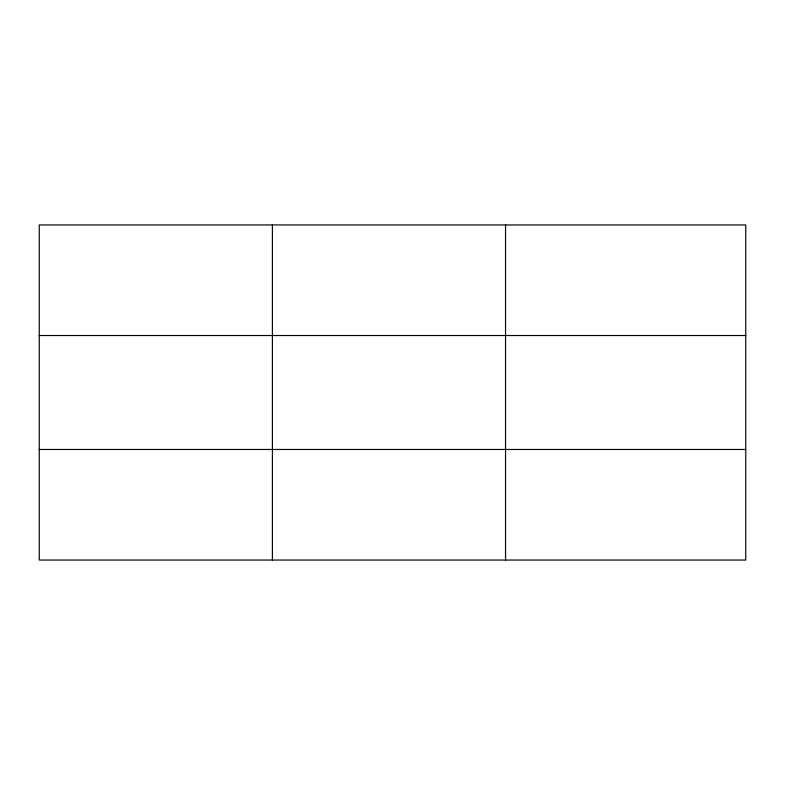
<?xml version="1.0" encoding="UTF-8"?>
<svg xmlns="http://www.w3.org/2000/svg" width="785" height="785" viewBox="0 0 785 785"><rect width="100%" height="100%" fill="white"/><g stroke="black" fill="none" stroke-linecap="round" stroke-linejoin="round"><path stroke-width="1.18" d="M272.395 224.952L272.395 560.048M505.54 224.952L505.54 560.048M745.75 335.529L745.75 224.952L39.25 224.952L39.25 560.048L745.75 560.048L745.75 335.529L39.25 335.529M39.25 449.471L745.75 449.471"/></g></svg>
